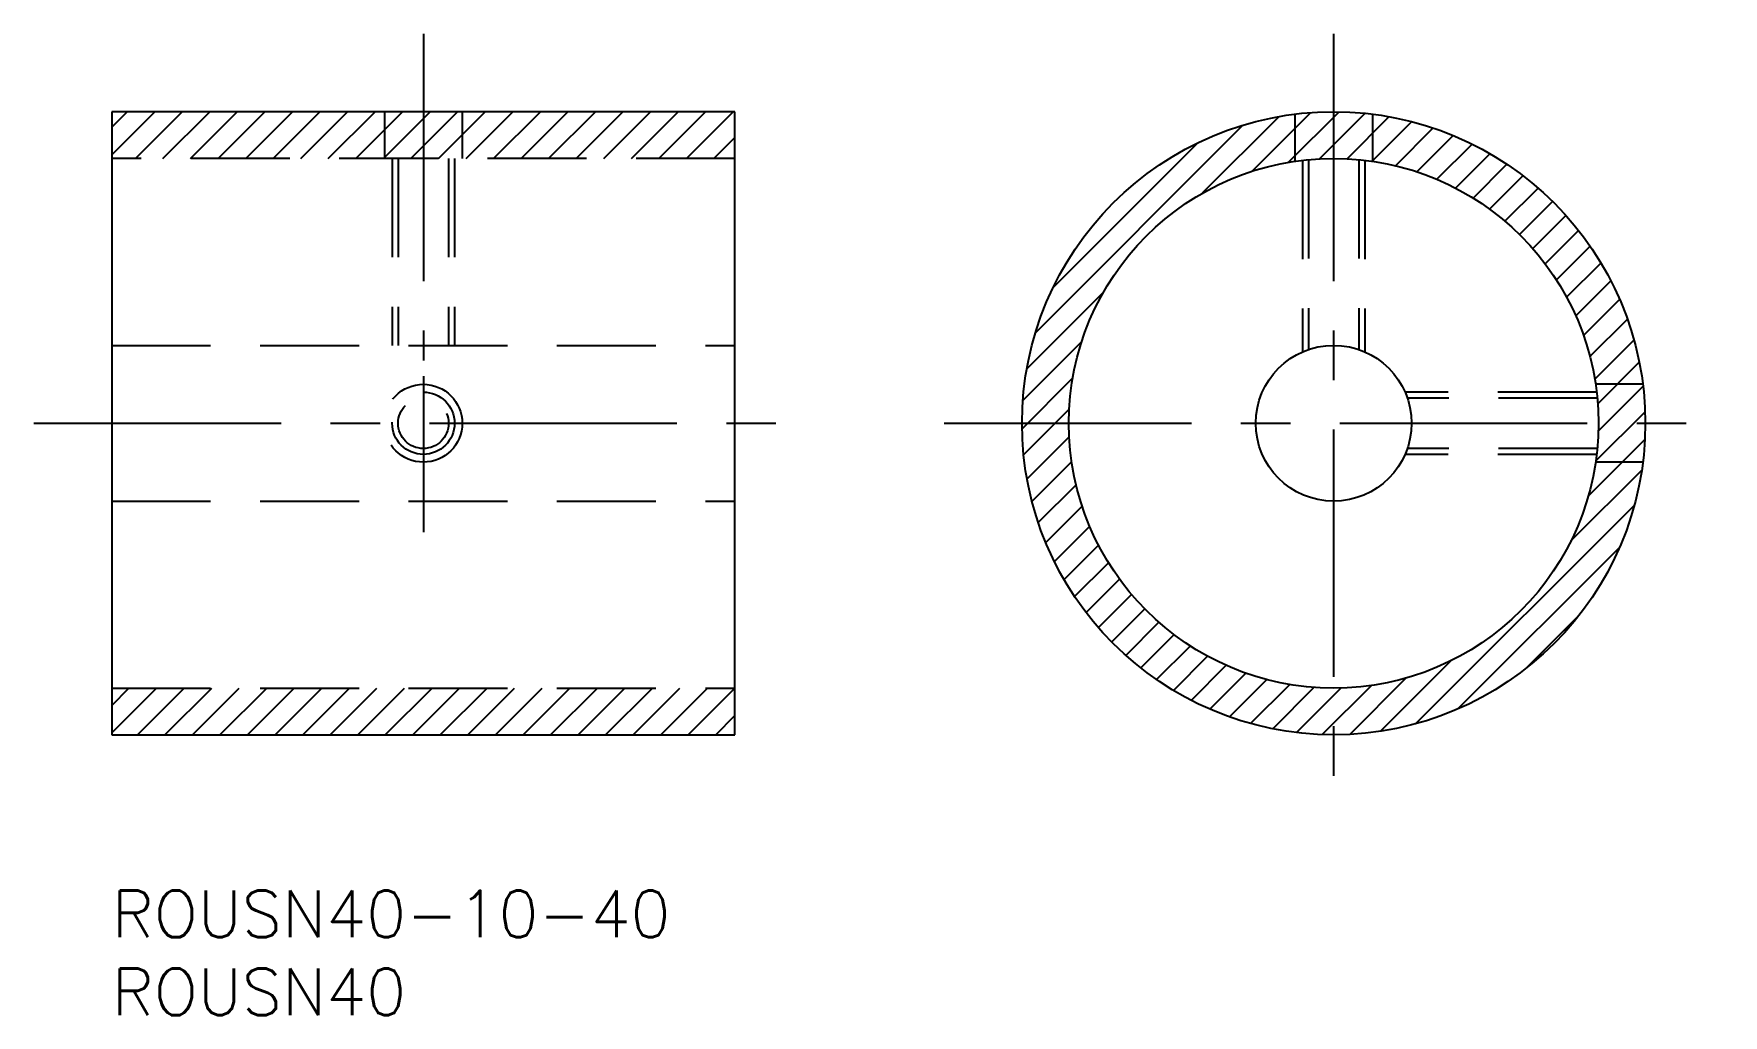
# Model space of a CAD drawing. Extents: x -5 to 103, y -8 to 55.
import ezdxf

# ---------------------------------------------------------------- set-up
doc = ezdxf.new("R2010")
doc.units = 0
doc.header["$LTSCALE"] = 0.5
doc.linetypes.add('CENTER', pattern=[50.8, 31.75, -6.35, 6.35, -6.35])
doc.linetypes.add('DASHED', pattern=[19.05, 12.7, -6.35])
for name, color, linetype in [('MSM_CENTER', 1, 'CENTER'), ('MSM_CONTINUOUS', 7, 'CONTINUOUS'), ('MSM_DASHED', 4, 'DASHED'), ('MSM_NARROW', 5, 'CONTINUOUS'), ('MSM_PART_NUMBER', 7, 'CONTINUOUS')]:
    doc.layers.add(name, color=color, linetype=linetype)
doc.styles.get("Standard").update_dxf_attribs({"font": 'txt.shx', "height": 3, "bigfont": 'bigfont.shx'})

# ---------------------------------------------------------------- blocks, each defined once
blk = doc.blocks.new('*U2')
at = {"layer": 'MSM_PART_NUMBER'}
blk.add_text('ROUSN40-10-40', height=3, dxfattribs=at).set_placement((0, -3))
blk = doc.blocks.new('*U3')
at = {"layer": 'MSM_PART_NUMBER'}
blk.add_text('ROUSN40', height=3, dxfattribs=at).set_placement((0, -8))

msp = doc.modelspace()

# ---------------------------------------------------------------- linework, layer by layer
at = {"layer": 'MSM_CENTER'}
for p, q in [((20, 55), (20, 34.02)), ((78.42, 55), (78.42, 5)), ((20, 33.03), (20, 23)), ((-5, 30), (45, 30)), ((53.42, 30), (103.42, 30))]:
    msp.add_line(p, q, dxfattribs=at)
at = {"layer": 'MSM_CONTINUOUS'}
for p, q in [((0, 50), (0, 10)), ((40, 50), (0, 50)), ((40, 10), (40, 50)), ((0, 10), (40, 10))]:
    msp.add_line(p, q, dxfattribs=at)
for radius in [20, 17, 5]:
    msp.add_circle((78.42, 30), radius, dxfattribs=at)
at = {"layer": 'MSM_DASHED'}
for p, q in [((17.5, 50), (17.5, 47)), ((22.5, 50), (22.5, 47)), ((75.92, 49.84), (75.92, 46.82)), ((80.92, 49.84), (80.92, 46.82)), ((40, 47), (0, 47)), ((18, 47), (18, 35)), ((18.38, 47), (18.38, 35)), ((21.62, 47), (21.62, 35)), ((22, 47), (22, 35)), ((76.42, 46.88), (76.42, 34.58)), ((76.8, 46.92), (76.8, 34.73)), ((80.04, 46.92), (80.04, 34.73)), ((80.42, 46.88), (80.42, 34.58)), ((0, 35), (40, 35)), ((95.3, 32), (83, 32)), ((95.34, 31.62), (83.15, 31.62)), ((98.26, 32.5), (95.23, 32.5)), ((95.34, 28.38), (83.15, 28.38)), ((95.3, 28), (83, 28)), ((98.26, 27.5), (95.23, 27.5)), ((0, 25), (40, 25)), ((0, 13), (40, 13))]:
    msp.add_line(p, q, dxfattribs=at)
for radius in [2.5, 2, 1.62]:
    msp.add_circle((20, 30), radius, dxfattribs=at)
at = {"layer": 'MSM_NARROW'}
for p, q in [((0, 49.01), (0.99, 50)), ((0, 47.24), (2.76, 50)), ((1.53, 47), (4.53, 50)), ((3.29, 47), (6.29, 50)), ((5.06, 47), (8.06, 50)), ((6.83, 47), (9.83, 50)), ((8.6, 47), (11.6, 50)), ((10.36, 47), (13.36, 50)), ((12.13, 47), (15.13, 50)), ((13.9, 47), (16.9, 50)), ((15.67, 47), (18.67, 50)), ((17.44, 47), (20.44, 50)), ((19.2, 47), (22.2, 50)), ((20.97, 47), (23.97, 50)), ((22.74, 47), (25.74, 50)), ((24.51, 47), (27.51, 50)), ((26.27, 47), (29.27, 50)), ((28.04, 47), (31.04, 50)), ((29.81, 47), (32.81, 50)), ((31.58, 47), (34.58, 50)), ((33.35, 47), (36.35, 50)), ((35.11, 47), (38.11, 50)), ((36.88, 47), (39.88, 50)), ((73.17, 46.17), (76.95, 49.95)), ((75.52, 46.75), (78.77, 50)), ((77.52, 46.98), (80.44, 49.9)), ((59.28, 35.81), (72.6, 49.14)), ((70.01, 44.78), (74.93, 49.69)), ((79.29, 46.98), (81.99, 49.68)), ((80.92, 46.84), (83.44, 49.36)), ((82.38, 46.53), (84.8, 48.96)), ((38.65, 47), (40, 48.35)), ((60.42, 38.72), (69.7, 48)), ((83.75, 46.14), (86.08, 48.47)), ((85.04, 45.66), (87.3, 47.92)), ((80.89, 46.82), (80.92, 46.84)), ((86.24, 45.09), (88.45, 47.3)), ((87.37, 44.45), (89.54, 46.62)), ((88.43, 43.74), (90.57, 45.89)), ((89.41, 42.97), (91.54, 45.09)), ((90.34, 42.12), (92.46, 44.24)), ((91.2, 41.21), (93.32, 43.34)), ((91.99, 40.24), (94.13, 42.38)), ((92.72, 39.2), (94.88, 41.36)), ((93.37, 38.09), (95.57, 40.28)), ((93.96, 36.9), (96.2, 39.15)), ((58.73, 33.49), (63.64, 38.41)), ((94.46, 35.63), (96.77, 37.95)), ((94.87, 34.28), (97.27, 36.68)), ((58.47, 31.47), (62.25, 35.24)), ((95.18, 32.82), (97.69, 35.34)), ((95.37, 31.25), (98.03, 33.91)), ((58.42, 29.65), (61.67, 32.9)), ((95.41, 29.52), (98.28, 32.38)), ((58.52, 27.98), (61.44, 30.9)), ((95.25, 27.58), (98.41, 30.74)), ((58.74, 26.43), (61.44, 29.13)), ((94.77, 25.34), (98.39, 28.96)), ((59.06, 24.98), (61.6, 27.53)), ((59.46, 23.62), (61.89, 26.04)), ((93.65, 22.46), (98.19, 26.99)), ((59.95, 22.34), (62.28, 24.67)), ((83.67, 10.7), (97.72, 24.75)), ((60.5, 21.12), (62.76, 23.38)), ((61.12, 19.97), (63.33, 22.18)), ((86.39, 11.66), (96.76, 22.03)), ((61.79, 18.88), (63.97, 21.05)), ((62.53, 17.85), (64.68, 19.99)), ((63.33, 16.88), (65.45, 19)), ((64.18, 15.96), (66.3, 18.08)), ((90.77, 14.27), (94.15, 17.65)), ((65.08, 15.1), (67.21, 17.22)), ((66.04, 14.29), (68.18, 16.43)), ((67.06, 13.54), (69.22, 15.7)), ((68.14, 12.85), (70.33, 15.05)), ((69.27, 12.21), (71.52, 14.46)), ((81.43, 10.23), (85.96, 14.77)), ((70.47, 11.65), (72.78, 13.96)), ((71.74, 11.15), (74.14, 13.55)), ((73.08, 10.72), (75.6, 13.24)), ((74.51, 10.39), (77.17, 13.05)), ((77.68, 10.01), (80.84, 13.17)), ((79.46, 10.03), (83.08, 13.65)), ((0, 11.89), (1.11, 13)), ((0, 10.12), (2.88, 13)), ((1.65, 10), (4.65, 13)), ((3.42, 10), (6.42, 13)), ((5.18, 10), (8.18, 13)), ((6.95, 10), (9.95, 13)), ((8.72, 10), (11.72, 13)), ((10.49, 10), (13.49, 13)), ((12.26, 10), (15.26, 13)), ((14.02, 10), (17.02, 13)), ((15.79, 10), (18.79, 13)), ((17.56, 10), (20.56, 13)), ((19.33, 10), (22.33, 13)), ((21.09, 10), (24.09, 13)), ((22.86, 10), (25.86, 13)), ((24.63, 10), (27.63, 13)), ((26.4, 10), (29.4, 13)), ((28.17, 10), (31.17, 13)), ((29.93, 10), (32.93, 13)), ((31.7, 10), (34.7, 13)), ((33.47, 10), (36.47, 13)), ((35.24, 10), (38.24, 13)), ((37, 10), (40, 13)), ((76.04, 10.14), (78.9, 13.01)), ((38.77, 10), (40, 11.23))]:
    msp.add_line(p, q, dxfattribs=at)

# ---------------------------------------------------------------- block references
at = {"layer": 'MSM_CONTINUOUS'}
for name in ['*U2', '*U3']:
    msp.add_blockref(name, (0, 0), dxfattribs=at)

doc.saveas('drawing.dxf')
